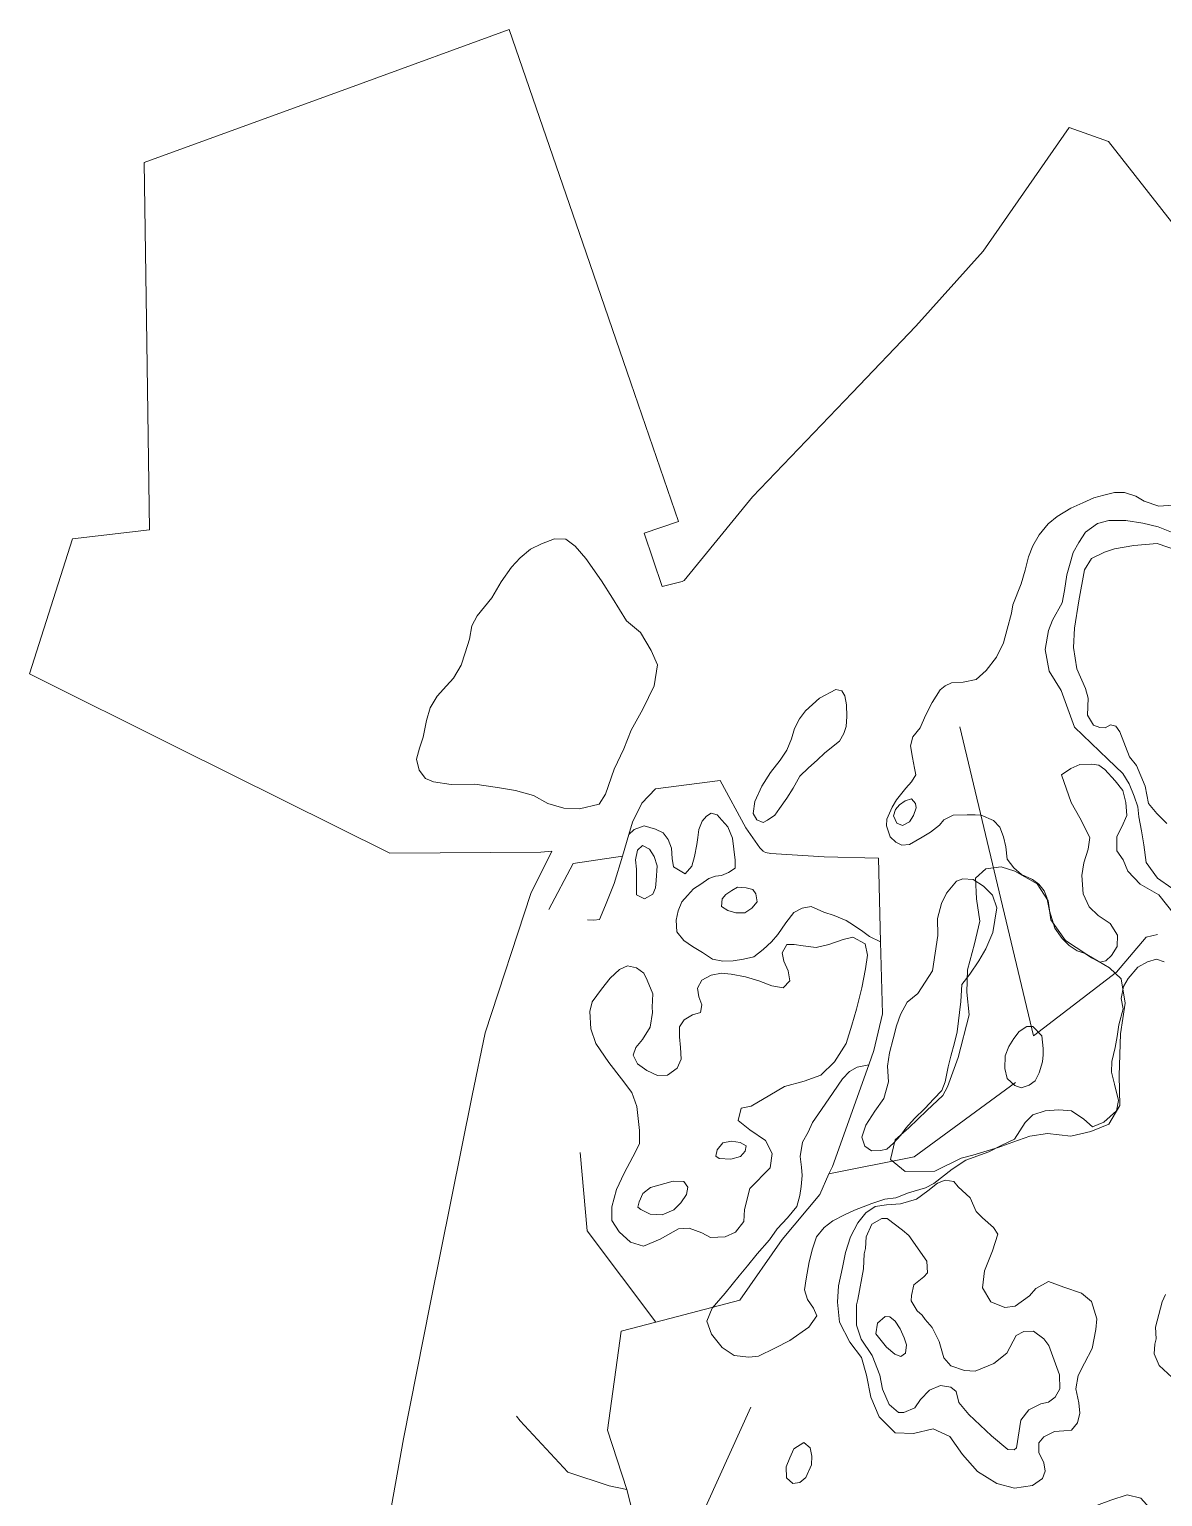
# Model space of a CAD drawing. Header units: millimetres. Extents: x 396621004 to 402046651, y 6785344214 to 6789799943.
# Drawn here: x 396946994 to 398009585, y 6788173392 to 6789549216 of the extents above; entities that cross this region are included whole.
import ezdxf

# ---------------------------------------------------------------- set-up
doc = ezdxf.new("R2010")
doc.units = ezdxf.units.MM
doc.header["$MEASUREMENT"] = 0
for name, color, linetype, lineweight in [('02 Hallinnolliset rajat_Kynä_nro__2', 8, 'Continuous', 15), ('02 Korkeuskayrat_Kynä_nro__2', 8, 'Continuous', 15), ('02 Suot_Kynä_nro__101', 252, 'Continuous', 15)]:
    doc.layers.add(name, color=color, linetype=linetype, lineweight=lineweight)
doc.layers.add('02 Maaston rajat_Kynä_nro__82', color=7, linetype='Continuous', lineweight=20, true_color=0xaaaaaa)
doc.layers.add('02 Vesialueet_Kynä_nro__105', color=7, linetype='Continuous', lineweight=15, true_color=0xcae6ff)

msp = doc.modelspace()

# ---------------------------------------------------------------- linework, layer by layer
at = {"layer": '02 Hallinnolliset rajat_Kynä_nro__2', "color": 8, "linetype": 'Continuous', "lineweight": 15, "flags": 128}
msp.add_lwpolyline([(398137407.82, 6789216559.43), (397958938.46, 6789444121.49), (397922009.7, 6789457254.5), (397841194.33, 6789341307.97), (397778118.93, 6789270871.86), (397718530.87, 6789208467.58), (397625029.67, 6789111025.29), (397560960.29, 6789032487.32), (397559149.23, 6789031557.11), (397540415.29, 6789026846.03), (397523601.92, 6789076677.43), (397555687.15, 6789087699.95), (397511000.32, 6789217769.71), (397469059.56, 6789339717.61), (397434742.09, 6789439510.44), (397397021.51, 6789549215.54), (397256407.5, 6789497923.8), (397054798.7, 6789424376.97), (397057249.94, 6789255588.36), (397059802.27, 6789079878.16), (396987410.44, 6789071576.26), (396946994.34, 6788945017.31), (397085030.75, 6788876211.57), (397284836.92, 6788776688.8), (397426419.64, 6788777689.03), (397436780.58, 6788778609.24), (397417069.52, 6788738790.13), (397374522.26, 6788608180.25), (397362114.4, 6788549396.8), (397322944.98, 6788353792.05), (397297674.38, 6788227583.18), (397264098.19, 6788039130.06)], dxfattribs=at)
at = {"layer": '02 Korkeuskayrat_Kynä_nro__2', "color": 8, "linetype": 'Continuous', "lineweight": 15, "flags": 128}
for points in [[(398018071.65, 6788744071.34), (398004652.97, 6788753463.48), (397994224.63, 6788767856.78), (397992000.82, 6788784470.58), (397989777.01, 6788797673.6), (397987359.45, 6788810676.57), (397986348.63, 6788820088.73), (397982928.68, 6788830091.02), (397978110.42, 6788841893.72), (397972096.02, 6788851485.91), (397958264.58, 6788864878.97), (397927004.85, 6788894865.83), (397914352.71, 6788929273.71), (397903317.88, 6788947467.87), (397899485.17, 6788967882.54), (397902458.68, 6788985696.61), (397906451.43, 6788995308.81), (397915430.92, 6789011532.53), (397917410.45, 6789022935.13), (397919794.31, 6789037748.52), (397922380.33, 6789046360.49), (397925766.59, 6789058773.33), (397930955.49, 6789068185.49), (397937146.78, 6789077597.64), (397948535.4, 6789085819.52), (397959140.62, 6789088840.21), (397975145.33, 6789088660.17), (397990956.3, 6789086079.58), (398005368.97, 6789082888.85), (398019385.72, 6789077107.53)], [(398024296.64, 6789060283.68), (398004594, 6789067195.26), (397982482.23, 6789065204.8), (397964312.67, 6789062034.08), (397955156.29, 6789058953.37), (397942874.78, 6789053012.01), (397936371.82, 6789042299.56), (397931048.15, 6789013512.98), (397926861.65, 6788987667.07), (397926036.14, 6788969692.95), (397929110.73, 6788949528.34), (397937273.14, 6788931134.13), (397939859.16, 6788922002.04), (397939126.31, 6788906018.39), (397944711.11, 6788896746.26), (397950607.59, 6788894475.75), (397955602.74, 6788894245.69), (397960741.1, 6788897016.33), (397965685.71, 6788895786.05), (397969451.03, 6788890604.86), (397978388.39, 6788867169.5), (397985017.71, 6788858857.6), (397993138, 6788839463.16), (397996397.9, 6788823289.46), (398003979.08, 6788813937.32), (398013556.64, 6788804485.16)], [(398022569.82, 6788281475.5), (398006228.17, 6788296248.88), (398001738.42, 6788307461.45), (398002151.18, 6788316453.51), (398003381.01, 6788321404.64), (398002884.02, 6788332437.16), (398008982.66, 6788356182.6), (398012301.53, 6788363044.17)], [(397972281.33, 6788128610.53), (397968524.44, 6788132631.45), (397963512.44, 6788134711.93), (397956529.33, 6788137572.58), (397947322.41, 6788136962.44), (397935916.95, 6788136552.35), (397923904.99, 6788144334.13), (397925690.78, 6788151945.87), (397941484.9, 6788162978.4), (397960884.3, 6788170000), (397976282.51, 6788175231.2), (397989094.7, 6788171840.42), (397999716.78, 6788160247.77), (398001940.59, 6788144434.15), (398003465.25, 6788132311.38), (398004636.12, 6788127120.19)]]:
    msp.add_lwpolyline(points, dxfattribs=at)
for points in [[(397359789.5, 6788977394.72), (397355603.01, 6788964581.78), (397351820.84, 6788953169.17), (397344635.57, 6788940956.38), (397338039.95, 6788933544.68), (397329245.78, 6788924122.53), (397322658.58, 6788912909.96), (397319474.48, 6788901097.26), (397316096.65, 6788885483.69), (397312710.39, 6788875271.35), (397309922.2, 6788864858.97), (397312541.92, 6788854656.64), (397318354.15, 6788846654.81), (397325969.02, 6788843664.12), (397342580.23, 6788841283.58), (397364590.92, 6788841513.63), (397385801.37, 6788838332.9), (397402816.9, 6788835552.27), (397419630.27, 6788830971.22), (397433251.12, 6788823389.48), (397448261.86, 6788818798.43), (397462674.52, 6788818418.35), (397481273.68, 6788822849.36), (397487069.07, 6788832061.47), (397495239.89, 6788855486.83), (397504413.12, 6788874511.18), (397511387.8, 6788892135.21), (397522169.92, 6788911759.7), (397532741.45, 6788933584.69), (397535917.13, 6788953209.18), (397530088.04, 6788966812.29), (397519861.87, 6788983806.18), (397507041.26, 6788994598.65), (397493799.47, 6789015793.5), (397483573.3, 6789032197.25), (397468731.04, 6789053192.06), (397458909.2, 6789064584.66), (397449896.02, 6789071176.17), (397439492.96, 6789071366.21), (397427287.26, 6789066945.2), (397416892.62, 6789061934.06), (397407104.48, 6789053712.18), (397398908.38, 6789044900.16), (397389322.41, 6789031077), (397380536.66, 6789016253.61), (397366755.76, 6788999219.71), (397361971.2, 6788989807.56)], [(397692721.17, 6788870750.32), (397685527.47, 6788863938.76), (397677533.54, 6788856717.11), (397669337.44, 6788848905.32), (397663154.57, 6788837682.75), (397657165.44, 6788828270.6), (397650376.07, 6788818658.4), (397645978.99, 6788812446.98), (397638979.04, 6788807635.88), (397634986.28, 6788805635.42), (397629174.04, 6788808025.97), (397625762.51, 6788814027.34), (397627152.4, 6788825229.9), (397633731.18, 6788839653.2), (397641918.85, 6788852266.09), (397651108.92, 6788863888.75), (397657300.22, 6788873300.9), (397661478.29, 6788884113.37), (397664468.64, 6788893525.53), (397669059.47, 6788902737.64), (397674854.86, 6788910149.33), (397687843.94, 6788921982.04), (397703039.99, 6788930203.92), (397708641.64, 6788929013.65), (397711446.68, 6788924412.59), (397713266.16, 6788915800.62), (397713476.75, 6788904798.11), (397712895.52, 6788895395.96), (397710503.24, 6788888984.49), (397706712.65, 6788881772.84)], [(397772256.15, 6788806005.51), (397765652.1, 6788802794.77), (397760446.36, 6788804785.23), (397757237, 6788811786.83), (397759031.21, 6788817598.16), (397762821.8, 6788821999.16), (397768221.28, 6788825810.04), (397774025.09, 6788827620.45), (397777832.53, 6788823219.44), (397778439.02, 6788819218.53), (397776046.74, 6788812216.93)], [(397534611.48, 6788751262.98), (397534021.83, 6788744261.38), (397531427.38, 6788738450.05), (397523829.36, 6788733839), (397516222.91, 6788737829.91), (397516399.8, 6788750042.7), (397516189.22, 6788761645.36), (397515372.13, 6788770457.37), (397517157.92, 6788779459.43), (397521757.17, 6788784070.49), (397528361.22, 6788780479.67), (397532775.15, 6788773478.06), (397535790.77, 6788764876.1)], [(397526339.57, 6788657591.55), (397523130.21, 6788664393.11), (397516323.99, 6788669184.2), (397507908.88, 6788671174.66), (397500310.86, 6788667563.83), (397491525.11, 6788659542), (397483531.18, 6788649129.62), (397474745.44, 6788637306.91), (397472361.58, 6788628294.85), (397473582.99, 6788611891.1), (397478005.35, 6788598287.98), (397490236.31, 6788580483.91), (397502265.12, 6788565290.44), (397511884.79, 6788552497.51), (397516711.47, 6788539094.44), (397518943.71, 6788516679.31), (397519162.72, 6788504076.43), (397512979.85, 6788492053.68), (397504598.44, 6788476840.2), (397497413.16, 6788461416.67), (397493032.93, 6788445002.92), (397493251.94, 6788432189.98), (397499872.83, 6788421787.6), (397510697.07, 6788411995.36), (397522902.77, 6788408214.5), (397538503.15, 6788414836.01), (397555501.84, 6788424468.22), (397565500.57, 6788425078.36), (397577512.53, 6788420687.35), (397585523.3, 6788416296.35), (397599329.47, 6788416916.49), (397609134.46, 6788421527.55), (397616917.81, 6788431349.79), (397617507.45, 6788442752.4), (397622679.5, 6788462376.89), (397641657.72, 6788481811.34), (397643443.51, 6788495224.41), (397637218.52, 6788507427.2), (397622595.27, 6788517409.48), (397611577.29, 6788526001.45), (397614365.48, 6788537814.15), (397623766.14, 6788539434.52), (397641362.89, 6788549856.9), (397654958.47, 6788558078.79), (397673557.63, 6788562909.89), (397688955.85, 6788568531.18), (397701944.93, 6788580954.02), (397712727.05, 6788598187.96), (397718303.43, 6788615601.95), (397722481.5, 6788630615.38), (397727661.98, 6788650639.96), (397730837.65, 6788668253.99), (397732817.18, 6788681066.92), (397730601.79, 6788691869.39), (397719187.9, 6788697860.76), (397709980.98, 6788695850.3), (397696587.57, 6788691029.2), (397684584.04, 6788688408.6), (397672572.08, 6788689998.97), (397663963.23, 6788690989.19), (397657165.44, 6788690979.19), (397652768.36, 6788683367.45), (397654385.67, 6788675565.66), (397658395.28, 6788666363.56), (397660012.59, 6788657161.45), (397653821.3, 6788650349.89), (397643207.65, 6788652330.35), (397631001.95, 6788656921.4), (397618585.67, 6788660912.31), (397604973.24, 6788663292.86), (397595968.48, 6788664283.08), (397586163.49, 6788662472.67), (397577571.49, 6788657651.57), (397573376.57, 6788650039.82), (397574589.56, 6788642037.99), (397577403.02, 6788634636.3), (397576409.04, 6788627434.65), (397568811.02, 6788625024.1), (397560817.09, 6788620603.09), (397556622.17, 6788613791.53), (397556639.01, 6788604589.43), (397557649.84, 6788594587.14), (397558071.01, 6788583574.62), (397554280.43, 6788575162.69), (397545284.09, 6788568551.18), (397536077.17, 6788568341.13), (397525867.85, 6788572932.18), (397517048.42, 6788579123.6), (397513240.98, 6788587325.48), (397515633.26, 6788594527.12), (397521824.56, 6788602148.87), (397529203.57, 6788613761.52), (397531385.27, 6788627374.64), (397530980.94, 6788632375.78), (397531562.16, 6788644988.67)], [(397619242.7, 6788502226.01), (397618012.87, 6788497284.88), (397613784.25, 6788492473.78), (397604653.14, 6788489883.18), (397593668.86, 6788490393.3), (397590762.74, 6788492523.79), (397592034.69, 6788498475.15), (397597349.94, 6788505236.7), (397605436.53, 6788506867.07), (397613379.92, 6788505506.76)], [(397550649.88, 6788469338.48), (397560640.19, 6788468878.38), (397564405.51, 6788463707.2), (397563091.44, 6788456755.6), (397557725.65, 6788448993.83), (397551408, 6788442272.29), (397540196.28, 6788437781.26), (397529203.57, 6788438291.38), (397520392.56, 6788442702.39), (397517486.44, 6788444832.88), (397518716.27, 6788449784.01), (397522085.69, 6788457635.81), (397529355.2, 6788463307.1)], [(397828997.06, 6788453634.89), (397834826.14, 6788440631.92), (397840629.96, 6788434830.59), (397850856.13, 6788425838.53), (397855059.47, 6788419437.07), (397850081.16, 6788403823.5), (397842508.41, 6788384999.19), (397840731.04, 6788369185.57), (397848354.34, 6788356192.6), (397861764.6, 6788350601.32), (397871367.42, 6788352011.64), (397884760.84, 6788361643.85), (397890556.23, 6788368455.4), (397902551.34, 6788375266.96), (397916972.42, 6788369685.69), (397933583.63, 6788364304.45), (397942798.97, 6788356512.67), (397947827.82, 6788340098.92), (397947044.43, 6788330096.63), (397943464.43, 6788312282.55), (397936287.58, 6788298459.39), (397930298.45, 6788286846.73), (397928310.5, 6788274633.94), (397931132.38, 6788261230.87), (397931949.46, 6788251618.67), (397929759.35, 6788242616.61), (397924166.12, 6788235805.06), (397916964, 6788234994.87), (397908161.41, 6788234384.73), (397898162.68, 6788229363.58), (397893571.85, 6788223752.3), (397893580.28, 6788214750.24), (397898196.37, 6788205148.04), (397899409.36, 6788197346.26), (397896823.34, 6788190534.7), (397887422.68, 6788183923.19), (397870819.9, 6788181292.59), (397854208.69, 6788185873.63), (397835980.17, 6788197066.19), (397821946.57, 6788213059.85), (397809917.76, 6788229853.69), (397794502.7, 6788237035.34), (397775895.12, 6788232614.33), (397758685.84, 6788233384.5), (397743852, 6788248377.93), (397736026.54, 6788266782.14), (397731991.67, 6788287196.81), (397727367.15, 6788303800.61), (397716340.75, 6788318193.91), (397706510.49, 6788336998.21), (397704682.58, 6788355802.51), (397705659.71, 6788371015.99), (397709433.45, 6788388229.93), (397712213.22, 6788402253.14), (397716795.62, 6788416866.48), (397723778.73, 6788430079.5), (397731368.33, 6788439501.66), (397739968.76, 6788445312.99), (397750767.72, 6788447123.4), (397763773.66, 6788447943.59), (397778775.97, 6788452364.6), (397789372.77, 6788460186.39), (397798562.84, 6788467398.04), (397805764.96, 6788470208.68), (397813767.32, 6788468828.37), (397817979.08, 6788464027.27)], [(397870457.68, 6788217380.84), (397864460.13, 6788217660.91), (397849028.22, 6788230383.82), (397827918.85, 6788250368.39), (397818433.95, 6788261821.01), (397815898.47, 6788271943.32), (397811088.63, 6788276174.29), (397801140.44, 6788277634.63), (397790922.7, 6788273093.59), (397782516.01, 6788264471.61), (397777158.65, 6788256709.84), (397766932.48, 6788252168.8), (397761937.33, 6788252398.85), (397753269.51, 6788259810.55), (397746918.17, 6788274113.82), (397744517.46, 6788287236.82), (397737349.04, 6788305591.02), (397727055.48, 6788321074.56), (397722649.97, 6788334297.59), (397722523.62, 6788353321.94), (397723753.46, 6788358273.07), (397729077.13, 6788387059.66), (397729725.74, 6788401042.86), (397730955.58, 6788405993.99), (397731452.57, 6788416986.51), (397737003.67, 6788428749.2), (397746269.56, 6788434330.47), (397751264.71, 6788434100.42), (397765786.88, 6788423417.98), (397771557, 6788418146.77), (397788479.87, 6788394341.33), (397788976.86, 6788383308.8), (397785792.77, 6788379447.92), (397776434.22, 6788371876.19), (397773982.98, 6788361973.92), (397773755.54, 6788356972.78), (397779331.92, 6788347710.66), (397784141.76, 6788343489.69), (397786955.21, 6788339348.74), (397793626.65, 6788332037.07), (397800028.54, 6788318724.03), (397804332.96, 6788303510.55), (397811004.4, 6788296198.87), (397823808.17, 6788291607.82), (397833798.47, 6788291147.72), (397851150.95, 6788298359.37), (397863600.93, 6788307801.53), (397872369.83, 6788324415.33), (397879546.67, 6788328096.17), (397888585.12, 6788328676.3), (397898255.34, 6788321224.6), (397902972.52, 6788315003.18), (397912726.96, 6788287526.89), (397913122.87, 6788274493.91), (397908759.48, 6788266682.12), (397902542.92, 6788261961.04), (397895450.3, 6788260280.66), (397884188.04, 6788254799.4), (397876741.64, 6788245127.19), (397872546.72, 6788219291.28)], [(397767362.08, 6788322264.84), (397769569.05, 6788315663.33), (397768381.33, 6788308051.58), (397764186.41, 6788304850.85), (397758382.6, 6788306841.31), (397750767.72, 6788313632.86), (397740743.72, 6788326025.7), (397742327.34, 6788336037.99), (397749318.88, 6788342449.45), (397753926.55, 6788341859.32), (397758930.13, 6788337858.4), (397763344.06, 6788330866.8)], [(397675107.56, 6788191454.91), (397669505.91, 6788186643.81), (397662708.12, 6788185633.58), (397656895.89, 6788191034.81), (397656483.13, 6788201437.19), (397660071.56, 6788209649.07), (397663659.98, 6788218261.04), (397673052.22, 6788224072.37), (397679066.62, 6788219281.28), (397680675.52, 6788211469.49), (397680490.2, 6788203267.61)]]:
    msp.add_lwpolyline(points, close=True, dxfattribs=at)
at = {"layer": '02 Maaston rajat_Kynä_nro__82', "color": 253, "linetype": 'Continuous', "lineweight": 20, "true_color": 0xaaaaaa, "flags": 128}
for points in [[(398019352.03, 6789102923.43), (398006143.93, 6789102103.25), (397992127.17, 6789106694.3), (397984318.56, 6789111485.39), (397973907.07, 6789115076.21), (397964506.41, 6789115066.21), (397954305.52, 6789112445.61), (397945098.6, 6789110035.06), (397934703.96, 6789105213.96), (397923500.66, 6789100202.81), (397910705.32, 6789092381.02), (397902315.48, 6789085559.46), (397893925.64, 6789075347.12), (397887734.35, 6789064934.74), (397883750.02, 6789054522.36), (397880565.92, 6789042109.52), (397876985.92, 6789029296.59), (397869008.84, 6789009672.1), (397867821.12, 6789001660.27), (397863836.79, 6788986646.83), (397860458.95, 6788973833.9), (397853669.58, 6788960610.88), (397844083.61, 6788947997.99), (397834691.37, 6788939576.06), (397822687.84, 6788937155.51), (397811484.54, 6788936545.37), (397805689.15, 6788933734.73), (397800887.74, 6788929923.86), (397793500.3, 6788918111.15), (397787317.43, 6788905688.31), (397782128.53, 6788894275.7), (397775339.16, 6788885863.78), (397773149.05, 6788877251.8), (397774968.53, 6788866449.33), (397776779.59, 6788856447.05), (397778194.74, 6788850245.63), (397773999.82, 6788843634.11), (397768802.5, 6788837622.74), (397760016.76, 6788826800.26), (397755821.84, 6788819788.66), (397751037.28, 6788808576.09), (397750649.79, 6788802374.67), (397754061.32, 6788791972.29), (397759477.65, 6788786971.15), (397764885.56, 6788784380.56), (397772087.68, 6788784990.7), (397784082.79, 6788791812.26), (397791882.98, 6788796423.31), (397800474.98, 6788803034.83), (397804265.57, 6788808045.97), (397813270.33, 6788812256.94), (397826276.26, 6788812677.03), (397833874.29, 6788812687.03), (397839484.36, 6788812296.94), (397850889.82, 6788807305.8), (397856904.22, 6788801104.38), (397860324.17, 6788792102.32), (397862539.56, 6788782700.17), (397863752.55, 6788771097.52), (397869969.12, 6788762895.64), (397877179.66, 6788756904.27), (397887591.15, 6788752113.18), (397893403.38, 6788747722.17), (397898415.38, 6788741520.75), (397901026.68, 6788735319.33), (397903646.4, 6788722716.45), (397908473.08, 6788706512.74), (397915287.72, 6788696710.5), (397921900.19, 6788690319.04), (397929515.06, 6788685317.89), (397936919.35, 6788682527.26), (397942731.58, 6788678736.39), (397950742.36, 6788674535.43), (397956344.01, 6788675945.75), (397961735.07, 6788680756.85), (397966923.97, 6788689368.82), (397967109.28, 6788699981.25), (397960294.65, 6788710773.72), (397949276.67, 6788718365.46), (397940659.4, 6788726367.29), (397935040.9, 6788738560.08), (397933811.06, 6788755974.06), (397935799.02, 6788767786.76), (397939783.35, 6788780599.69), (397941366.97, 6788791412.17), (397931932.62, 6788810006.42), (397923711.25, 6788824409.72), (397914866.54, 6788850215.62), (397923458.54, 6788856026.95), (397931856.81, 6788860047.87), (397943068.53, 6788860087.88), (397949672.57, 6788859267.69), (397955476.39, 6788855266.78), (397965096.06, 6788844474.31), (397972315.03, 6788835482.25), (397975136.91, 6788824269.68), (397976156.16, 6788812066.89), (397971363.17, 6788801454.46), (397966578.6, 6788792442.4), (397966595.45, 6788778829.29), (397972407.69, 6788770437.37), (397977032.21, 6788760034.99), (397988454.51, 6788747842.2), (398005874.38, 6788737649.87), (398020312.31, 6788719655.75)], [(397745123.96, 6788693539.78), (397734788.28, 6788698680.95), (397728580.14, 6788703282), (397719566.96, 6788709273.38), (397712954.49, 6788713664.38), (397701549.03, 6788718455.48), (397691937.78, 6788721446.16), (397680119.56, 6788726637.35), (397671721.3, 6788725217.02), (397663718.95, 6788721206.11), (397656129.35, 6788711393.86), (397648741.91, 6788700571.38), (397642954.94, 6788693759.83), (397635154.75, 6788686348.13), (397626158.42, 6788679526.57), (397616564.02, 6788677516.11), (397606759.03, 6788675905.74), (397597156.2, 6788675495.65), (397587544.95, 6788677476.1), (397578127.44, 6788683667.52), (397568920.52, 6788689268.8), (397560505.41, 6788694860.08), (397554086.68, 6788702851.91), (397553471.77, 6788714064.47), (397555459.72, 6788722666.44), (397558652.24, 6788731278.41), (397564043.3, 6788737089.74), (397569636.52, 6788743301.16), (397576434.31, 6788747712.17), (397584032.34, 6788752933.36), (397590232.06, 6788755133.87), (397595833.71, 6788755944.05), (397602631.5, 6788758754.7), (397608629.05, 6788762765.61), (397608620.63, 6788770167.31), (397606186.23, 6788790782.02), (397601772.3, 6788801384.45), (397596162.22, 6788807585.87), (397591950.46, 6788812577.01), (397586340.39, 6788814177.37), (397581749.56, 6788811366.73), (397577950.55, 6788806755.68), (397574564.29, 6788798943.89), (397573772.48, 6788791342.15), (397572778.5, 6788784940.69), (397570798.97, 6788773728.12), (397568010.78, 6788764516.01), (397562013.23, 6788757504.41), (397550801.51, 6788763895.87), (397549588.52, 6788771697.66), (397548973.6, 6788781299.85), (397545957.98, 6788789501.73), (397541350.3, 6788795903.19), (397533937.6, 6788799293.97), (397523526.11, 6788802484.7), (397514125.45, 6788798873.87), (397509079.75, 6788794242.81)], [(397470331.51, 6788714154.49), (397476371.18, 6788713904.43), (397481509.54, 6788714464.56)], [(398010970.61, 6788674815.49), (398003962.24, 6788677406.08), (397995361.81, 6788674795.49), (397986163.31, 6788669784.34), (397977175.41, 6788659361.96), (397972786.75, 6788651750.22), (397970798.79, 6788640337.6), (397972618.27, 6788630935.45), (397968431.78, 6788615721.97), (397967050.32, 6788604709.45), (397965062.37, 6788594507.12), (397961878.27, 6788581494.14), (397961499.21, 6788571481.85), (397964312.67, 6788560279.29), (397968339.12, 6788544875.76), (397966157.43, 6788535263.57), (397954364.48, 6788524641.14), (397943759.26, 6788520020.08), (397935546.31, 6788527421.77), (397924132.43, 6788535203.55), (397912322.64, 6788536193.78), (397899316.7, 6788535173.55), (397887919.66, 6788531562.72), (397880523.8, 6788524341.07), (397870541.92, 6788508727.49), (397858142.48, 6788502706.12), (397846543.28, 6788496684.74), (397824945.34, 6788489052.99), (397812352.16, 6788480431.02), (397794965.99, 6788466997.95), (397787367.97, 6788462987.03), (397771363.26, 6788458365.97), (397759368.15, 6788453544.87), (397749158.83, 6788452324.59), (397736759.39, 6788448313.67), (397720763.1, 6788441882.2), (397711160.28, 6788437671.24), (397700361.31, 6788432049.95), (397692367.38, 6788425638.49), (397685182.11, 6788417026.52), (397681189.35, 6788405613.9), (397678207.42, 6788393601.16), (397675427.66, 6788377587.49), (397673844.03, 6788367375.16), (397676657.49, 6788358373.1), (397682275.99, 6788350171.22), (397685485.35, 6788342969.57), (397677895.75, 6788332157.1), (397660105.25, 6788319724.26), (397645911.6, 6788312502.6), (397630715.55, 6788305080.91), (397621508.63, 6788304060.67), (397607904.63, 6788305851.08), (397596482.32, 6788313242.77), (397586458.32, 6788325635.61), (397582238.13, 6788337838.4), (397587224.86, 6788350051.19), (397599413.71, 6788364274.45), (397612596.53, 6788380508.16), (397620186.14, 6788389720.27), (397629376.21, 6788400942.84), (397640958.57, 6788414165.86), (397648143.84, 6788424578.24), (397657940.4, 6788434800.58), (397666523.98, 6788445423.01), (397669312.17, 6788455835.39), (397670702.06, 6788464237.32), (397671687.61, 6788474649.7), (397670878.95, 6788482251.44), (397669859.7, 6788492253.73), (397672041.4, 6788505666.79), (397677230.29, 6788515278.99), (397681416.79, 6788524091.01), (397689806.62, 6788536313.81), (397700588.75, 6788552337.47), (397709374.49, 6788565160.41), (397715970.11, 6788572172.01), (397723163.81, 6788575982.88), (397734122.82, 6788578233.4)]]:
    msp.add_lwpolyline(points, dxfattribs=at)
for points in [[(397816766.09, 6788609120.46), (397814382.23, 6788598918.13), (397810995.97, 6788586305.24), (397808409.95, 6788576292.95), (397805630.18, 6788562479.79), (397802639.83, 6788554067.87), (397795050.23, 6788546256.08), (397786651.97, 6788537434.06), (397777065.99, 6788528021.91), (397768869.89, 6788518999.84), (397764076.9, 6788512188.29), (397757287.54, 6788504776.59), (397751096.24, 6788499365.35), (397745090.26, 6788497955.03), (397736489.84, 6788497744.98), (397730475.44, 6788502135.99), (397727459.81, 6788510337.86), (397731250.4, 6788521750.47), (397739631.81, 6788534773.45), (397748223.82, 6788546796.2), (397752604.05, 6788562209.73), (397751576.38, 6788577023.12), (397753564.34, 6788589626), (397756942.17, 6788602648.98), (397759924.1, 6788614851.77), (397763714.69, 6788625464.2), (397770099.73, 6788637086.86), (397780098.46, 6788645098.69), (397793668.77, 6788666533.6), (397798823.97, 6788699561.15), (397798596.54, 6788715374.77), (397802184.96, 6788729588.02), (397806969.53, 6788739200.22), (397816361.76, 6788750422.79), (397822359.32, 6788752633.3), (397831768.4, 6788752043.16), (397841581.82, 6788745851.74), (397849996.93, 6788737259.78), (397854014.95, 6788725457.08), (397850443.37, 6788702231.76), (397843864.59, 6788687208.33), (397837083.65, 6788675795.72), (397828895.98, 6788663172.83), (397821306.38, 6788653760.68), (397820329.25, 6788637546.97)], [(397820733.58, 6788490833.4), (397795858.89, 6788478600.6), (397768313.94, 6788478360.55), (397754305.61, 6788489523.1), (397758652.15, 6788507837.29), (397771691.78, 6788519259.9), (397788454.6, 6788535503.62), (397803431.64, 6788549656.86), (397807997.2, 6788557638.68), (397817768.49, 6788585214.99), (397828121.01, 6788625284.16), (397826090.94, 6788646408.99), (397826554.24, 6788667403.8), (397833175.13, 6788691629.34), (397838153.44, 6788712924.21), (397835120.97, 6788734089.05), (397833992.22, 6788753163.42), (397843923.56, 6788762215.49), (397858024.55, 6788764075.91), (397870853.59, 6788759984.98), (397891819.76, 6788748002.24), (397902104.89, 6788732018.58), (397904792, 6788714374.54), (397918412.85, 6788694730.05), (397938342.92, 6788681797.09), (397959789.24, 6788669294.23), (397970824.06, 6788658781.82), (397974286.13, 6788636096.63), (397969956.44, 6788607260.04), (397968667.64, 6788568281.12), (397969383.64, 6788540214.7), (397959064.81, 6788522660.68), (397942234.6, 6788515929.14), (397923500.66, 6788511288.08), (397901591.06, 6788513788.65), (397884971.43, 6788511548.14), (397869185.73, 6788505766.82), (397855446.95, 6788500895.7), (397831583.09, 6788493484.01)], [(397629291.97, 6788731168.38), (397624490.56, 6788725157.01), (397617701.19, 6788720746), (397609294.51, 6788720936.04), (397601881.8, 6788723126.54), (397596077.99, 6788726727.37), (397596465.47, 6788733929.02), (397600062.32, 6788738139.98), (397605663.97, 6788741750.81), (397611063.45, 6788744761.49), (397619065.81, 6788744371.4), (397625467.69, 6788742570.99), (397628078.99, 6788738770.12)], [(397897632, 6788593616.92), (397897640.42, 6788587815.59), (397896848.61, 6788581004.03), (397893664.51, 6788570791.69), (397890067.67, 6788563390), (397884272.28, 6788559179.04), (397877078.58, 6788556768.49), (397870870.44, 6788558758.94), (397863651.47, 6788565350.45), (397861638.25, 6788574752.6), (397862025.73, 6788586765.35), (397865209.82, 6788595577.36), (397870204.98, 6788602989.06), (397874997.97, 6788609600.57), (397882393.83, 6788614211.63), (397887995.48, 6788614221.63), (397896410.58, 6788605619.66)]]:
    msp.add_lwpolyline(points, close=True, dxfattribs=at)
at = {"layer": '02 Suot_Kynä_nro__101', "color": 252, "linetype": 'Continuous', "lineweight": 15, "flags": 128}
msp.add_lwpolyline([(397897632, 6788593616.92), (397897640.42, 6788587815.59), (397896848.61, 6788581004.03), (397893664.51, 6788570791.69), (397890067.67, 6788563390), (397884272.28, 6788559179.04), (397877078.58, 6788556768.49), (397870870.44, 6788558758.94), (397863651.47, 6788565350.45), (397861638.25, 6788574752.6), (397862025.73, 6788586765.35), (397865209.82, 6788595577.36), (397870204.98, 6788602989.06), (397874997.97, 6788609600.57), (397882393.83, 6788614211.63), (397887995.48, 6788614221.63), (397896410.58, 6788605619.66)], close=True, dxfattribs=at)
at = {"layer": '02 Vesialueet_Kynä_nro__105', "color": 254, "linetype": 'Continuous', "lineweight": 15, "true_color": 0xcae6ff}
for p, q in [((397503073.78, 6788774068.2), (397509079.75, 6788794242.81)), ((397743085.46, 6788772207.77), (397745123.96, 6788693539.78)), ((397623378.65, 6788257229.96), (397573435.54, 6788146924.72)), ((397507133.92, 6788180212.34), (397514925.69, 6788149615.34))]:
    msp.add_line(p, q, dxfattribs=at)
at = {"layer": '02 Vesialueet_Kynä_nro__105', "color": 254, "linetype": 'Continuous', "lineweight": 15, "true_color": 0xcae6ff, "flags": 128}
for points in [[(398004695.08, 6788700441.35), (397994039.32, 6788697970.79), (397966266.93, 6788665153.28), (397888467.19, 6788605569.65), (397819385.81, 6788895285.93)], [(397509079.75, 6788794242.81), (397512550.25, 6788805905.48), (397521277.03, 6788823539.52), (397534055.53, 6788837132.63), (397594570.18, 6788844934.41)], [(397594570.18, 6788844934.41), (397618905.76, 6788800614.27), (397632054.89, 6788781659.94), (397635104.21, 6788778729.27), (397637117.43, 6788777458.97), (397642205.25, 6788776318.71), (397692283.14, 6788773228.01), (397743085.46, 6788772207.77)], [(397434194.56, 6788723916.73), (397456744.35, 6788767176.62), (397503073.78, 6788774068.2)], [(397481509.54, 6788714464.56), (397487077.49, 6788727997.66), (397495383.09, 6788748232.29), (397503073.78, 6788774068.2)], [(397745123.96, 6788693539.78), (397746876.05, 6788625964.32), (397738924.24, 6788591616.46), (397734122.82, 6788578233.4)], [(397734122.82, 6788578233.4), (397699898.02, 6788482951.6), (397696646.53, 6788476160.04)], [(397696646.53, 6788476160.04), (397776695.35, 6788492033.68), (397871460.08, 6788561789.63)], [(397534257.69, 6788337118.23), (397469859.79, 6788422557.78), (397463542.14, 6788496194.63)], [(397696646.53, 6788476160.04), (397688003.99, 6788456705.59), (397652919.98, 6788414545.95), (397613135.64, 6788357772.96), (397534257.69, 6788337118.23)], [(397534257.69, 6788337118.23), (397502037.68, 6788328676.3), (397489174.95, 6788235775.05), (397507133.92, 6788180212.34)], [(397507133.92, 6788180212.34), (397490691.19, 6788183573.11), (397451951.36, 6788196216), (397407298.22, 6788244477.04), (397403768.76, 6788248908.05)]]:
    msp.add_lwpolyline(points, dxfattribs=at)

doc.saveas('drawing.dxf')
